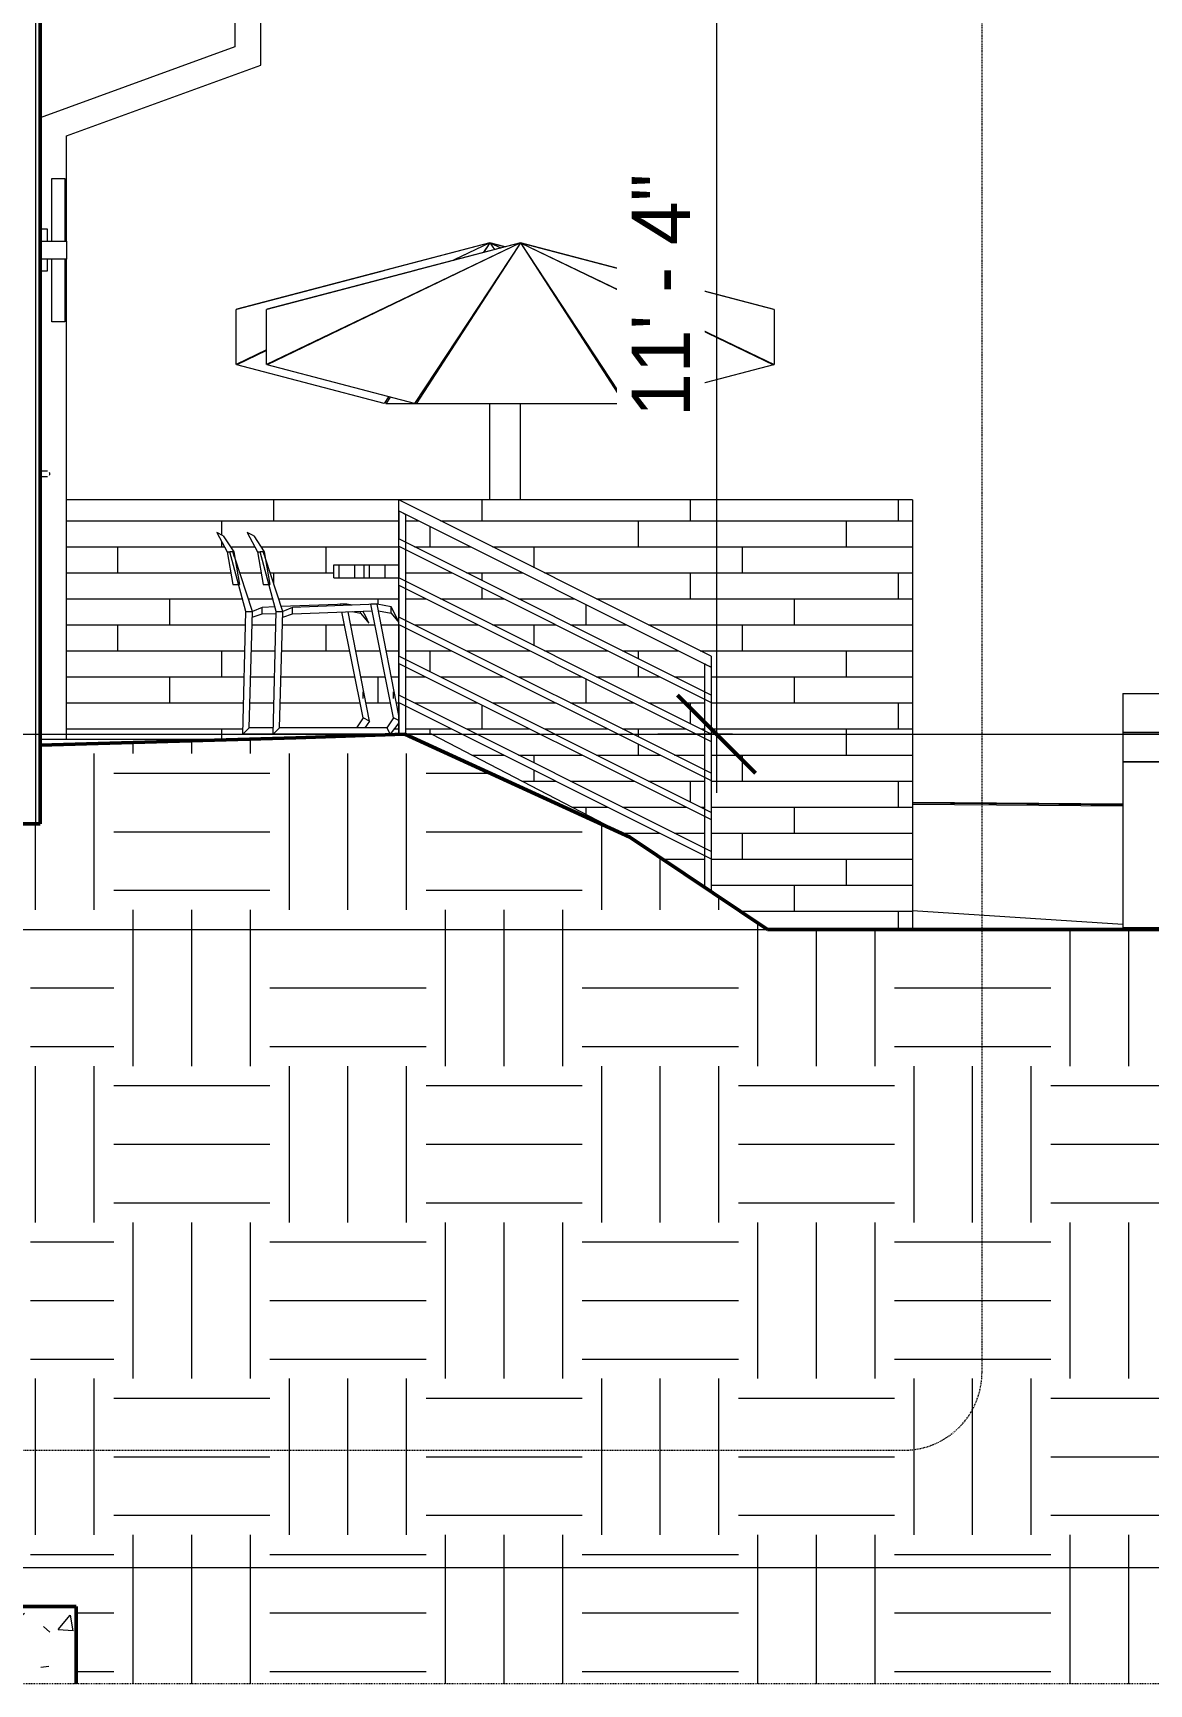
# Model space of a CAD drawing. Header units: inches. Extents: x 9609 to 15463, y -232 to 527.
# Drawn here: x 12087.6 to 12259.1, y -145.9 to 107.7 of the extents above; entities that cross this region are included whole.
import ezdxf

# ---------------------------------------------------------------- set-up
doc = ezdxf.new("R2010")
doc.units = ezdxf.units.IN
doc.header["$MEASUREMENT"] = 0
for name, pattern in [('Aligning Line 1_8_', [0.25, 0.125, -0.125]), ('Dash Dot 3_16_', [0.3125, 0.1875, -0.0625, 0, -0.0625]), ('Grid Line 1_2_', [0.875, 0.5, -0.125, 0.125, -0.125])]:
    doc.linetypes.add(name, pattern=pattern)
for name, color, linetype, lineweight in [('0-1', 7, 'Continuous', 5), ('A-ANNO-DIMS', 211, 'Continuous', 9), ('A-ANNO-DIMS-96', 211, 'Continuous', 9), ('A-ANNO-SYMB-1', 150, 'Dash Dot 3_16_', 9), ('A-DOOR', 31, 'Continuous', 13), ('A-DOOR-4', 31, 'Continuous', 9), ('A-FLOR', 192, 'Continuous', 13), ('A-FLOR-HRAL', 11, 'Continuous', 9), ('A-FLOR-LEVL-1', 51, 'Grid Line 1_2_', 9), ('A-GENM', 5, 'Continuous', 9), ('A-WALL', 113, 'Continuous', 13), ('A-WALL-3', 113, 'Continuous', 50), ('A-WALL-PATT-5', 111, 'Continuous', 9), ('C-TOPO', 7, 'Continuous', 9), ('C-TOPO-1', 10, 'Continuous', 50), ('C-TOPO-2', 250, 'Continuous', 9), ('E-LITE-EQPM', 33, 'Continuous', 9), ('G-ANNO-SYMB', 111, 'Aligning Line 1_8_', 9), ('G-ANNO-SYMB-2', 147, 'Aligning Line 1_8_', 9), ('G-IMPT', 8, 'Continuous', 9), ('L-SITE', 91, 'Continuous', 9), ('S-FNDN-1', 32, 'Continuous', 50), ('S-FNDN-2', 32, 'Continuous', 9)]:
    doc.layers.add(name, color=color, linetype=linetype, lineweight=lineweight)
doc.styles.add('Century Gothic', font='ufonts.com_century-gothic.ttf', dxfattribs={"height": 9})
doc.dimstyles.new('OD__1_8__Tol__', dxfattribs={"dimscale": 12, "dimtxt": 9.397514, "dimasz": 1, "dimexe": 0.75, "dimexo": 0.5, "dimgap": 0.125, "dimtad": 1, "dimdec": 3, "dimrnd": 0.125, "dimzin": 3, "dimdsep": 46, "dimlunit": 4, "dimtxsty": 'Century Gothic', "dimblk1": 'OBLIQUE', "dimblk2": 'OBLIQUE', "dimsah": 1, "dimcen": 0.09, "dimdle": 0.75, "dimazin": 0, "dimtfac": 1, "dimtdec": 4, "dimtix": 1, "dimtmove": 0, "dimatfit": 3, "dimfxl": 1, "dimtvp": 1, "dimtfill": 1, "dimfrac": 2, "dimtolj": 1, "dimtzin": 0, "dimarcsym": 2})
pattern_1 = [(0, (12220.589, 0.8), (0, 4), []), (90, (12220.589, 0.8), (-8, 8), [4, -28]), (90, (12236.589, 4.8), (-8, 8), [4, -28])]

# ---------------------------------------------------------------- blocks, each defined once
blk = doc.blocks.new('CTR - 2nd Phase_rvt-1-BUILDING SECTION - EAST_WEST - LOOKING NORTH')
at = {"layer": 'A-FLOR-LEVL-1'}
for p, q in [((9609.49, 0), (12558.48, 0)), ((9609.49, -30), (12558.48, -30)), ((9609.49, -128), (12558.48, -128))]:
    blk.add_line(p, q, dxfattribs=at)
blk = doc.blocks.new('CTR  - Topography_rvt-1-BUILDING SECTION - EAST_WEST - LOOKING NORTH')
at = {"layer": 'C-TOPO'}
h = blk.add_hatch(dxfattribs=at)
h.set_pattern_fill('FP_16', color=256, style=0, pattern_type=2)
h.set_pattern_definition([(0, (10995.947, 72), (24, 24), [24, -24]), (0, (10995.947, 81), (24, 24), [24, -24]), (0, (10995.947, 90), (24, 24), [24, -24]), (90, (10998.947, 93), (-24, 24), [24, -24]), (90, (11007.947, 93), (-24, 24), [24, -24]), (90, (11016.947, 93), (-24, 24), [24, -24])])
h.paths.add_polyline_path([(12094.19, -145.89), (12268.59, -145.89), (12268.59, -30), (12200.47, -30), (12179.3, -15.82), (12144.73, 0), (12117.31, -0.86), (12088.69, -1.69), (12088.69, -13.75), (12082.19, -13.75), (12082.19, -14), (12087.19, -14), (12087.19, -134), (12094.19, -134)], flags=0)
at = {"layer": 'A-FLOR-LEVL-1'}
for p, q in [((9609.49, 0), (12558.48, 0)), ((9609.49, -128), (12558.48, -128))]:
    blk.add_line(p, q, dxfattribs=at)
at = {"layer": 'C-TOPO-1'}
for p, q in [((12088.69, -1.69), (12127.95, -0.55)), ((12127.95, -0.55), (12144.73, 0)), ((12144.73, 0), (12179.3, -15.82)), ((12179.3, -15.82), (12200.47, -30)), ((12200.47, -30), (12209.31, -30)), ((12209.31, -30), (12230.31, -30)), ((12230.31, -30), (12268.59, -30))]:
    blk.add_line(p, q, dxfattribs=at)
at = {"layer": 'C-TOPO-2'}
for p, q in [((12127.95, -0.55), (12088.69, -1.69)), ((12122.06, -0.72), (12143.79, 0)), ((12127.95, -0.55), (12144.73, 0)), ((12144.73, 0), (12143.79, 0)), ((12144.73, 0), (12179.3, -15.82)), ((12148.86, 0), (12144.73, 0)), ((12148.86, 0), (12148.45, -0.01)), ((12148.86, 0), (12148.66, 0)), ((12148.86, 0), (12179.3, -15.82)), ((12255.08, -10.76), (12222.71, -10.5)), ((12222.71, -10.56), (12240.3, -10.71)), ((12240.3, -10.71), (12222.71, -10.56)), ((12255.08, -11.03), (12222.71, -10.77)), ((12240.3, -10.71), (12255.08, -10.84)), ((12255.08, -10.84), (12240.3, -10.71)), ((12200.47, -30), (12179.3, -15.82)), ((12222.71, -27.1), (12255.08, -29.15)), ((12200.36, -30), (12200.47, -30)), ((12200.47, -30), (12209.31, -30)), ((12230.31, -30), (12209.31, -30)), ((12230.31, -30), (12268.59, -30))]:
    blk.add_line(p, q, dxfattribs=at)
at = {"layer": 'G-ANNO-SYMB-2'}
blk.add_line((9742.88, 0), (12461.76, 0), dxfattribs=at)
blk = doc.blocks.new('CTR - 1st Phase - Common Walls_rvt-1-BUILDING SECTION - EAST_WEST - LOOKING NORTH')
at = {"layer": 'A-FLOR-LEVL-1'}
for p, q in [((9609.49, 0), (12558.48, 0)), ((9609.49, -30), (12558.48, -30)), ((9609.49, -128), (12558.48, -128))]:
    blk.add_line(p, q, dxfattribs=at)
at = {"layer": 'G-ANNO-SYMB-2'}
blk.add_line((9706.21, 0), (12461.76, 0), dxfattribs=at)
blk = doc.blocks.new('Outdoor Table01 - 02ZUTB01_dwg-1294291-BUILDING SECTION - EAST_WEST - LOOKING NORTH')
at = {"layer": 'G-IMPT'}
for p, q in [((12162.46, 75.5), (12123.46, 56.82)), ((12162.46, 75.5), (12123.46, 65.24)), ((12162.46, 75.5), (12123.57, 65.31)), ((12162.46, 75.5), (12123.57, 56.75)), ((12162.46, 75.5), (12146.2, 71.26)), ((12162.46, 75.5), (12146.2, 50.8)), ((12162.46, 75.5), (12146.46, 50.77)), ((12201.46, 65.24), (12162.46, 75.5)), ((12162.46, 75.5), (12201.46, 56.82)), ((12162.46, 75.5), (12178.46, 50.77)), ((12162.46, 75.5), (12178.73, 71.26)), ((12162.46, 75.5), (12201.36, 65.31)), ((12162.46, 75.5), (12201.36, 56.75)), ((12162.46, 75.5), (12178.73, 50.8)), ((12123.57, 65.31), (12146.2, 71.26)), ((12153.68, 71.29), (12153.73, 71.29)), ((12159.69, 71.29), (12159.74, 71.29)), ((12165.19, 71.29), (12165.24, 71.29)), ((12171.2, 71.29), (12171.25, 71.29)), ((12178.73, 71.26), (12201.36, 65.31)), ((12123.46, 56.82), (12123.46, 65.24)), ((12201.46, 65.24), (12201.46, 56.82)), ((12146.2, 50.8), (12123.57, 56.75)), ((12201.36, 56.75), (12178.73, 50.8)), ((12178.46, 50.77), (12146.46, 50.77)), ((12162.46, 49.5), (12162.46, 50.77)), ((12162.46, 49.5), (12162.46, 50.77)), ((12162.46, 36), (12162.46, 49.5)), ((12162.46, 36), (12162.46, 49.5)), ((12121.48, 30.5), (12120.48, 31)), ((12120.48, 31), (12122.09, 28)), ((12121.48, 30.5), (12123.09, 28)), ((12122.09, 28), (12122.96, 23)), ((12122.09, 28), (12122.46, 28)), ((12124.96, 18.83), (12122.46, 28)), ((12122.96, 28), (12122.46, 28)), ((12123.22, 27.21), (12122.96, 28)), ((12122.96, 28), (12123.09, 28)), ((12123.09, 28), (12123.96, 23)), ((12125.96, 18.83), (12123.24, 27.15)), ((12138.46, 24), (12138.46, 26)), ((12138.46, 26), (12139.28, 26)), ((12139.28, 26), (12141.68, 26)), ((12139.28, 24), (12139.28, 26)), ((12141.68, 26), (12143.79, 26)), ((12141.68, 24), (12141.68, 26)), ((12122.96, 23), (12123.83, 23)), ((12123.9, 23), (12123.96, 23)), ((12138.46, 24), (12139.28, 24)), ((12139.28, 24), (12141.68, 24)), ((12141.68, 24), (12143.79, 24)), ((12124.46, 0), (12124.96, 18.83)), ((12124.96, 18.83), (12125.96, 18.83)), ((12125.46, 1), (12125.96, 18.83)), ((12125.94, 17.98), (12127.46, 18.48)), ((12127.46, 19.48), (12125.96, 18.83)), ((12140.46, 20), (12127.46, 19.48)), ((12127.46, 18.48), (12127.46, 19.48)), ((12127.46, 18.48), (12139.67, 18.97)), ((12140.46, 20), (12139.46, 20)), ((12142.96, 2.5), (12139.46, 20)), ((12143.79, 2.9), (12140.46, 20)), ((12142.59, 19.59), (12140.46, 20)), ((12140.67, 18.96), (12142.59, 18.59)), ((12143.38, 18.07), (12142.59, 19.59)), ((12142.59, 18.59), (12142.59, 19.59)), ((12142.59, 18.59), (12143.79, 17.17)), ((12143.79, 17.24), (12143.38, 18.07)), ((12142.96, 5.5), (12142.96, 6.5)), ((12125.46, 1), (12124.46, 0)), ((12142.46, 0), (12124.46, 0)), ((12141.96, 1), (12125.46, 1)), ((12142.96, 2.5), (12141.96, 1)), ((12141.96, 1), (12142.46, 0)), ((12143.79, 1.77), (12142.46, 0)), ((12143.79, 2.09), (12142.96, 2.5))]:
    blk.add_line(p, q, dxfattribs=at)
blk = doc.blocks.new('Outdoor Table01 - Outdoor Table01-1294297-BUILDING SECTION - EAST_WEST - LOOKING NORTH')
blk.add_blockref('Outdoor Table01 - 02ZUTB01_dwg-1294291-BUILDING SECTION - EAST_WEST - LOOKING NORTH', (0, 0))
blk = doc.blocks.new('Outdoor Table01 - 02ZUTB01_dwg-V36-BUILDING SECTION - EAST_WEST - LOOKING NORTH')
at = {"layer": 'G-IMPT'}
for p, q in [((12157.79, 75.5), (12118.79, 65.24)), ((12157.79, 75.5), (12118.9, 65.31)), ((12157.79, 75.5), (12141.53, 71.26)), ((12157.79, 75.5), (12152.21, 72.83)), ((12157.79, 75.5), (12152.29, 72.85)), ((12157.79, 75.5), (12156.82, 74.03)), ((12157.79, 75.5), (12156.84, 74.03)), ((12160.13, 74.88), (12157.79, 75.5)), ((12157.79, 75.5), (12159.45, 74.71)), ((12157.79, 75.5), (12158.47, 74.45)), ((12157.79, 75.5), (12160.14, 74.89)), ((12157.79, 75.5), (12160.13, 74.89)), ((12157.79, 75.5), (12159.44, 74.7)), ((12157.79, 75.5), (12158.48, 74.45)), ((12118.9, 65.31), (12141.53, 71.26)), ((12152.14, 72.79), (12152.09, 72.77)), ((12152.22, 72.82), (12152.17, 72.79)), ((12118.79, 56.82), (12118.79, 65.24)), ((12123.46, 59.06), (12118.79, 56.82)), ((12123.46, 58.95), (12118.9, 56.75)), ((12196.79, 59.06), (12196.79, 58.95)), ((12141.53, 50.8), (12118.9, 56.75)), ((12142.22, 51.84), (12141.53, 50.8)), ((12142.45, 51.78), (12141.79, 50.77)), ((12146.46, 50.77), (12141.79, 50.77)), ((12157.79, 49.5), (12157.79, 50.77)), ((12157.79, 49.5), (12157.79, 50.77)), ((12178.04, 51.84), (12177.81, 51.78)), ((12157.79, 36), (12157.79, 49.5)), ((12157.79, 36), (12157.79, 49.5)), ((12116.8, 30.5), (12115.8, 31)), ((12115.8, 31), (12117.42, 28)), ((12116.8, 30.5), (12118.42, 28)), ((12117.42, 28), (12118.29, 23)), ((12117.42, 28), (12117.79, 28)), ((12120.29, 18.83), (12117.79, 28)), ((12118.29, 28), (12117.79, 28)), ((12118.55, 27.21), (12118.29, 28)), ((12118.29, 28), (12118.42, 28)), ((12118.42, 28), (12119.29, 23)), ((12121.29, 18.83), (12118.57, 27.15)), ((12133.79, 24), (12133.79, 26)), ((12133.79, 26), (12134.61, 26)), ((12134.61, 26), (12137, 26)), ((12134.61, 24), (12134.61, 26)), ((12137, 26), (12138.46, 26)), ((12137, 24), (12137, 26)), ((12118.29, 23), (12119.15, 23)), ((12119.23, 23), (12119.29, 23)), ((12133.79, 24), (12134.61, 24)), ((12134.61, 24), (12137, 24)), ((12137, 24), (12138.46, 24)), ((12119.79, 0), (12120.29, 18.83)), ((12120.29, 18.83), (12121.29, 18.83)), ((12120.79, 1), (12121.29, 18.83)), ((12121.27, 17.98), (12122.79, 18.48)), ((12122.79, 19.48), (12121.29, 18.83)), ((12124.77, 19.56), (12122.79, 19.48)), ((12122.79, 18.48), (12122.79, 19.48)), ((12122.79, 18.48), (12124.96, 18.57)), ((12135.79, 20), (12125.71, 19.6)), ((12135.79, 20), (12134.79, 20)), ((12134.83, 19.77), (12134.79, 20)), ((12138.29, 2.5), (12135.03, 18.78)), ((12135.83, 19.81), (12135.79, 20)), ((12136.59, 19.84), (12135.79, 20)), ((12139.29, 2), (12136.02, 18.82)), ((12136.59, 18.84), (12137.92, 18.59)), ((12137.92, 18.59), (12137.92, 18.9)), ((12137.92, 18.59), (12139.2, 17.07)), ((12138.7, 18.07), (12138.27, 18.91)), ((12139.2, 17.07), (12138.7, 18.07)), ((12138.29, 5.5), (12138.29, 6.5)), ((12120.79, 1), (12119.79, 0)), ((12124.46, 0), (12119.79, 0)), ((12124.49, 1), (12120.79, 1)), ((12138.29, 2.5), (12137.29, 1)), ((12139.29, 2), (12138.29, 2.5)), ((12139.29, 2), (12138.54, 1))]:
    blk.add_line(p, q, dxfattribs=at)
blk = doc.blocks.new('Outdoor Table01 - Outdoor Table01-V37-BUILDING SECTION - EAST_WEST - LOOKING NORTH')
blk.add_blockref('Outdoor Table01 - 02ZUTB01_dwg-V36-BUILDING SECTION - EAST_WEST - LOOKING NORTH', (0, 0))
blk = doc.blocks.new('Railing - 1_-1411118-BUILDING SECTION - EAST_WEST - LOOKING NORTH')
at = {"layer": 'A-FLOR-HRAL'}
for p, q in [((12143.79, 0), (12143.79, 34.32)), ((12144.79, 33.82), (12144.79, 0))]:
    blk.add_line(p, q, dxfattribs=at)
at = {"layer": 'A-FLOR-HRAL', "flags": 128}
for points in [[(12143.8, 34.32), (12143.9, 34.27), (12144.07, 34.18), (12144.29, 34.07)], [(12144.29, 34.07), (12144.51, 33.96), (12144.68, 33.88), (12144.78, 33.83), (12144.79, 33.82)]]:
    blk.add_lwpolyline(points, dxfattribs=at)
blk = doc.blocks.new('Railing - 1_-1411116-BUILDING SECTION - EAST_WEST - LOOKING NORTH')
at = {"layer": 'A-FLOR-HRAL'}
for p, q in [((12190.79, -23.52), (12190.79, 10.82)), ((12191.79, 10.32), (12191.79, -24)), ((12191.79, -24), (12191.54, -24))]:
    blk.add_line(p, q, dxfattribs=at)
at = {"layer": 'A-FLOR-HRAL', "flags": 128}
for points in [[(12190.8, 10.82), (12190.9, 10.77), (12191.07, 10.68), (12191.29, 10.57)], [(12191.29, 10.57), (12191.51, 10.46), (12191.68, 10.38), (12191.78, 10.33), (12191.79, 10.32)]]:
    blk.add_lwpolyline(points, dxfattribs=at)
blk = doc.blocks.new('Railing - Railing-1925654-BUILDING SECTION - EAST_WEST - LOOKING NORTH')
at = {"layer": 'A-FLOR-HRAL'}
for p, q in [((12191.79, 6), (12143.79, 30)), ((12143.79, 28.88), (12191.79, 4.88)), ((12191.79, 0), (12143.79, 24)), ((12143.79, 22.88), (12191.79, -1.12)), ((12191.79, -6), (12143.79, 18)), ((12143.79, 16.88), (12191.79, -7.12)), ((12191.79, -12), (12143.79, 12)), ((12143.79, 10.88), (12191.79, -13.12)), ((12191.79, -18), (12143.79, 6)), ((12143.79, 4.88), (12191.79, -19.12))]:
    blk.add_line(p, q, dxfattribs=at)
at = {"layer": 'A-FLOR-HRAL', "flags": 128}
for points in [[(12143.79, 29.44), (12143.79, 29.59), (12143.79, 29.72), (12143.79, 29.84), (12143.79, 29.93), (12143.79, 29.98), (12143.79, 30)], [(12143.79, 28.88), (12143.79, 28.9), (12143.79, 28.96), (12143.79, 29.05), (12143.79, 29.16), (12143.79, 29.3), (12143.79, 29.44)], [(12143.79, 23.44), (12143.79, 23.59), (12143.79, 23.72), (12143.79, 23.84), (12143.79, 23.93), (12143.79, 23.98), (12143.79, 24)], [(12143.79, 22.88), (12143.79, 22.9), (12143.79, 22.96), (12143.79, 23.05), (12143.79, 23.16), (12143.79, 23.3), (12143.79, 23.44)], [(12143.79, 17.44), (12143.79, 17.59), (12143.79, 17.72), (12143.79, 17.84), (12143.79, 17.93), (12143.79, 17.98), (12143.79, 18)], [(12143.79, 16.88), (12143.79, 16.9), (12143.79, 16.96), (12143.79, 17.05), (12143.79, 17.16), (12143.79, 17.3), (12143.79, 17.44)], [(12143.79, 11.44), (12143.79, 11.59), (12143.79, 11.72), (12143.79, 11.84), (12143.79, 11.93), (12143.79, 11.98), (12143.79, 12)], [(12143.79, 10.88), (12143.79, 10.9), (12143.79, 10.96), (12143.79, 11.05), (12143.79, 11.16), (12143.79, 11.3), (12143.79, 11.44)], [(12143.79, 5.44), (12143.79, 5.59), (12143.79, 5.72), (12143.79, 5.84), (12143.79, 5.93), (12143.79, 5.98), (12143.79, 6)], [(12143.79, 4.88), (12143.79, 4.9), (12143.79, 4.96), (12143.79, 5.05), (12143.79, 5.16), (12143.79, 5.3), (12143.79, 5.44)], [(12191.79, 6), (12191.79, 5.98), (12191.79, 5.93), (12191.79, 5.84), (12191.79, 5.72), (12191.79, 5.59), (12191.79, 5.44)], [(12191.79, 5.44), (12191.79, 5.3), (12191.79, 5.16), (12191.79, 5.05), (12191.79, 4.96), (12191.79, 4.9), (12191.79, 4.88)], [(12191.79, 0), (12191.79, -0.02), (12191.79, -0.07), (12191.79, -0.16), (12191.79, -0.28), (12191.79, -0.41), (12191.79, -0.56)], [(12191.79, -0.56), (12191.79, -0.7), (12191.79, -0.84), (12191.79, -0.95), (12191.79, -1.04), (12191.79, -1.1), (12191.79, -1.12)], [(12191.79, -6), (12191.79, -6.02), (12191.79, -6.07), (12191.79, -6.16), (12191.79, -6.28), (12191.79, -6.41), (12191.79, -6.56)], [(12191.79, -6.56), (12191.79, -6.7), (12191.79, -6.84), (12191.79, -6.95), (12191.79, -7.04), (12191.79, -7.1), (12191.79, -7.12)], [(12191.79, -12), (12191.79, -12.02), (12191.79, -12.07), (12191.79, -12.16), (12191.79, -12.28), (12191.79, -12.41), (12191.79, -12.56)], [(12191.79, -12.56), (12191.79, -12.7), (12191.79, -12.84), (12191.79, -12.95), (12191.79, -13.04), (12191.79, -13.1), (12191.79, -13.12)], [(12191.79, -18), (12191.79, -18.02), (12191.79, -18.07), (12191.79, -18.16), (12191.79, -18.28), (12191.79, -18.41), (12191.79, -18.56)], [(12191.79, -18.56), (12191.79, -18.7), (12191.79, -18.84), (12191.79, -18.95), (12191.79, -19.04), (12191.79, -19.1), (12191.79, -19.12)]]:
    blk.add_lwpolyline(points, dxfattribs=at)
for name in ['Railing - 1_-1411118-BUILDING SECTION - EAST_WEST - LOOKING NORTH', 'Railing - 1_-1411116-BUILDING SECTION - EAST_WEST - LOOKING NORTH']:
    blk.add_blockref(name, (0, 0))
blk = doc.blocks.new('Top Rail Type - Top Rail_Internal_-1925671-BUILDING SECTION - EAST_WEST - LOOKING NORTH')
at = {"layer": 'A-FLOR-HRAL'}
for p, q in [((12191.79, 12), (12143.79, 36)), ((12143.79, 34.32), (12191.79, 10.32))]:
    blk.add_line(p, q, dxfattribs=at)
at = {"layer": 'A-FLOR-HRAL', "flags": 128}
for points in [[(12143.79, 35.16), (12143.79, 35.38), (12143.79, 35.58), (12143.79, 35.75), (12143.79, 35.89), (12143.79, 35.97), (12143.79, 36)], [(12143.79, 34.32), (12143.79, 34.35), (12143.79, 34.44), (12143.79, 34.57), (12143.79, 34.74), (12143.79, 34.94), (12143.79, 35.16)], [(12191.79, 12), (12191.79, 11.97), (12191.79, 11.89), (12191.79, 11.75), (12191.79, 11.58), (12191.79, 11.38), (12191.79, 11.16)], [(12191.79, 11.16), (12191.79, 10.94), (12191.79, 10.74), (12191.79, 10.57), (12191.79, 10.44), (12191.79, 10.35), (12191.79, 10.32)]]:
    blk.add_lwpolyline(points, dxfattribs=at)
blk = doc.blocks.new('077123 - Manufactured Gutters and Downspouts - 077123 - Manufactured Gutters and Downspouts-1955134-BUILDING SECTION - EAST_WEST - LOOKING NORTH')
at = {"layer": 'A-GENM'}
for p, q in [((12122.56, 102.78), (12122.56, 230.12)), ((12118.56, 109.75), (12118.56, 105.58)), ((12118.56, 105.58), (12088.69, 94.71)), ((12092.69, 91.91), (12122.56, 102.78)), ((12092.69, 75.75), (12092.69, 91.91)), ((12092.69, -0.75), (12092.69, 73))]:
    blk.add_line(p, q, dxfattribs=at)
blk = doc.blocks.new('Door-Passage-Single-Full_Lite - 1-1903893-BUILDING SECTION - EAST_WEST - LOOKING NORTH')
at = {"layer": 'A-DOOR-4'}
for p, q in [((12089.19, 40.39), (12088.69, 40.39)), ((12088.69, 39.61), (12089.19, 39.61))]:
    blk.add_line(p, q, dxfattribs=at)
at = {"layer": 'A-DOOR-4', "flags": 128}
for points in [[(12089.78, 40.39), (12089.78, 40.39), (12089.77, 40.39), (12089.77, 40.39), (12089.77, 40.39), (12089.76, 40.39), (12089.76, 40.39), (12089.75, 40.39), (12089.75, 40.39), (12089.74, 40.39), (12089.73, 40.39), (12089.72, 40.39), (12089.71, 40.39), (12089.7, 40.39), (12089.69, 40.39), (12089.67, 40.39), (12089.66, 40.39), (12089.64, 40.39), (12089.63, 40.39), (12089.61, 40.39), (12089.6, 40.39), (12089.58, 40.39), (12089.56, 40.39), (12089.54, 40.39), (12089.52, 40.39), (12089.5, 40.39), (12089.48, 40.39), (12089.46, 40.39), (12089.44, 40.39), (12089.42, 40.39), (12089.4, 40.39), (12089.38, 40.39), (12089.35, 40.39), (12089.33, 40.39), (12089.31, 40.39), (12089.29, 40.39), (12089.26, 40.39), (12089.24, 40.39), (12089.22, 40.39), (12089.19, 40.39), (12089.19, 40.39)], [(12089.19, 39.61), (12089.21, 39.61), (12089.23, 39.61), (12089.26, 39.61), (12089.28, 39.61), (12089.3, 39.61), (12089.33, 39.61), (12089.35, 39.61), (12089.37, 39.61), (12089.39, 39.61), (12089.42, 39.61), (12089.44, 39.61), (12089.46, 39.61), (12089.48, 39.61), (12089.5, 39.61), (12089.52, 39.61), (12089.54, 39.61), (12089.56, 39.61), (12089.57, 39.61), (12089.59, 39.61), (12089.61, 39.61), (12089.63, 39.61), (12089.64, 39.61), (12089.66, 39.61), (12089.67, 39.61), (12089.68, 39.61), (12089.69, 39.61), (12089.71, 39.61), (12089.72, 39.61), (12089.73, 39.61), (12089.74, 39.61), (12089.74, 39.61), (12089.75, 39.61), (12089.76, 39.61), (12089.76, 39.61), (12089.77, 39.61), (12089.77, 39.61), (12089.77, 39.61), (12089.78, 39.61), (12089.78, 39.61)]]:
    blk.add_lwpolyline(points, dxfattribs=at)
at = {"layer": 'A-DOOR-4'}
for start, end in [(90, 97.2275), (262.7725, 270), (0, 30), (330, 0)]:
    blk.add_arc((12089.78, 40), 0.394, start, end, dxfattribs=at)
blk = doc.blocks.new('Pathway_Cooper_McGraw-Edison _BSC-BRC_Round - Pathway_Cooper_McGraw-Edison _BSC-BRC_Round-2028611-BUILDING SECTION - EAST_WEST - LOOKING NORTH')
at = {"layer": 'E-LITE-EQPM'}
for p, q in [((12255.08, 6.28), (12255.08, 0.28)), ((12255.08, 6.28), (12259.08, 6.28)), ((12259.08, 6.28), (12263.08, 6.28)), ((12263.08, 0.28), (12263.08, 6.28)), ((12259.08, 0.28), (12255.08, 0.28)), ((12255.08, 0.28), (12255.08, -4.22)), ((12255.08, 0.28), (12259.08, 0.28)), ((12263.08, 0.28), (12259.08, 0.28)), ((12259.08, 0.28), (12263.08, 0.28)), ((12263.08, -4.22), (12263.08, 0.28)), ((12259.08, -4.22), (12255.08, -4.22)), ((12255.08, -4.22), (12255.08, -29.72)), ((12255.08, -4.22), (12259.08, -4.22)), ((12263.08, -4.22), (12259.08, -4.22)), ((12259.08, -4.22), (12263.08, -4.22)), ((12263.08, -29.72), (12263.08, -4.22)), ((12259.08, -29.72), (12255.08, -29.72)), ((12263.08, -29.72), (12259.08, -29.72))]:
    blk.add_line(p, q, dxfattribs=at)
blk = doc.blocks.new('VISA-OW2400-02-SASS - OW2400-L30K-MVOLT-2031435-BUILDING SECTION - EAST_WEST - LOOKING NORTH')
at = {"layer": 'E-LITE-EQPM'}
for p, q in [((10006.31, 88), (10008.31, 88)), ((10006.31, 78.38), (10006.31, 88)), ((10008.31, 88), (10008.31, 78.38)), ((10009.03, 80.25), (10010.09, 80.25)), ((10009.03, 78.38), (10009.03, 80.25)), ((10006.09, 78.38), (10010.09, 78.38)), ((10006.09, 75.63), (10006.09, 78.38)), ((10010.09, 75.63), (10006.09, 75.63)), ((10006.31, 66), (10006.31, 75.63)), ((10008.31, 75.63), (10008.31, 66)), ((10009.03, 73.75), (10009.03, 75.63)), ((10010.09, 73.75), (10009.03, 73.75)), ((10008.31, 66), (10006.31, 66))]:
    blk.add_line(p, q, dxfattribs=at)
blk = doc.blocks.new('DIMBLOCK8-BUILDING SECTION - EAST_WEST - LOOKING NORTH')
at = {"layer": 'A-ANNO-DIMS-96', "lineweight": 50}
for p, q in [((12192.59, 136), (12186.59, 142)), ((12192.59, 136), (12198.59, 130)), ((12192.59, 0), (12186.59, 6)), ((12192.59, 0), (12198.59, -6))]:
    blk.add_line(p, q, dxfattribs=at)
at = {"layer": 'A-ANNO-DIMS-96'}
for p, q in [((12195.08, 136), (12183.59, 136)), ((12192.59, 136), (12192.59, -9)), ((12192.59, 136), (12195.08, 136)), ((12195.08, 0), (12183.59, 0)), ((12192.59, 0), (12195.08, 0))]:
    blk.add_line(p, q, dxfattribs=at)
at = {"layer": 'A-ANNO-DIMS-96', "color": 0, "insert": (12179.56, 48.76), "char_height": 9, "width": 46.1821, "attachment_point": 1, "rotation": 90, "line_spacing_factor": 0.984502, "style": 'Century Gothic', "bg_fill": 3, "box_fill_scale": 1.25, "bg_fill_color": 256, "bg_fill_true_color": 13158600, "bg_fill_transparency": 0}
blk.add_mtext('11\' - 4"', dxfattribs=at)
blk = doc.blocks.new('_Oblique')
at = {"color": 0, "linetype": 'ByBlock', "lineweight": -2}
blk.add_line((-0.5, -0.5), (0.5, 0.5), dxfattribs=at)

msp = doc.modelspace()

# ---------------------------------------------------------------- hatches: boundary and pattern name
at = {"layer": 'A-WALL-PATT-5'}
h = msp.add_hatch(dxfattribs=at)
h.set_pattern_fill('FP_31', color=256, style=0, pattern_type=2)
h.set_pattern_definition(pattern_1)
h.paths.add_polyline_path([(12121.0463, -0.75), (12128.0767, -0.521), (12143.7894, 0.0017), (12143.7894, 1.7667), (12142.4644, 0), (12119.7894, 0), (12120.2894, 18.8295), (12119.1525, 23), (12118.2894, 23), (12117.4194, 28), (12115.8038, 31), (12116.8038, 30.5), (12118.4194, 28), (12118.5672, 27.1508), (12121.2894, 18.8295), (12122.7894, 19.4798), (12124.7656, 19.5589), (12123.8275, 23), (12122.9644, 23), (12122.0944, 28), (12120.4788, 31), (12121.4788, 30.5), (12123.0944, 28), (12123.2422, 27.1508), (12125.7134, 19.5968), (12135.7894, 20), (12136.5864, 19.8448), (12140.4644, 20), (12142.5945, 19.5852), (12143.7894, 17.2963), (12143.7513, 24), (12133.7894, 24), (12133.7894, 26), (12143.7894, 26), (12143.7894, 36), (12092.6894, 36), (12092.6894, -0.75), (12120.2965, -0.75)], flags=0)
h.paths.add_polyline_path([(12125.4644, 1), (12137.2894, 1), (12138.2894, 2.5), (12135.0329, 18.7827), (12127.4644, 18.4798), (12125.9407, 17.9844), (12125.4727, 1.2949)], flags=0)
h.paths.add_polyline_path([(12120.7894, 1), (12124.4909, 1), (12124.9574, 18.5666), (12122.7894, 18.4798), (12121.2657, 17.9844), (12120.7977, 1.2949)], flags=0)
h.paths.add_polyline_path([(12141.6589, 1), (12141.9644, 1), (12142.9644, 2.5), (12139.6707, 18.9682), (12138.2669, 18.9121), (12139.1225, 17.1615), (12137.9195, 18.5852), (12136.5864, 18.8448), (12136.0184, 18.8221), (12139.2894, 2), (12138.5394, 1), (12138.8405, 1)], flags=0)
h.paths.add_polyline_path([(12143.7894, 2.9), (12143.7894, 17.1711), (12142.5705, 18.5899), (12140.6665, 18.9607), (12143.404, 4.882)], flags=0)
h = msp.add_hatch(dxfattribs=at)
h.set_pattern_fill('FP_31', color=256, style=0, pattern_type=2)
h.set_pattern_definition(pattern_1)
h.paths.add_polyline_path([(12218.4644, -30), (12218.4644, 36), (12143.8465, 35.9714), (12191.7894, 11.9714), (12191.7769, -24), (12191.5394, -24.0178), (12200.4734, -30), (12209.3052, -30)], flags=0)
h.paths.add_polyline_path([(12190.7896, -23.5157), (12190.7894, -18.618), (12144.7861, 4.3836), (12144.7894, 0), (12148.864, 0), (12179.3021, -15.8236), (12190.7894, -23.5156)], flags=0)
h.paths.add_polyline_path([(12190.7917, -17.5012), (12190.7894, -12.618), (12144.7842, 10.3845), (12144.7894, 5.5), (12190.7894, -17.5)], flags=0)
h.paths.add_polyline_path([(12190.7939, -11.5022), (12190.7894, -6.618), (12144.7824, 16.3855), (12144.7894, 11.5), (12190.7894, -11.5)], flags=0)
h.paths.add_polyline_path([(12190.7961, -5.5033), (12190.7894, -0.618), (12144.7805, 22.3864), (12144.7894, 17.5), (12190.7894, -5.5)], flags=0)
h.paths.add_polyline_path([(12143.7894, 0), (12143.7913, 0.0011), (12143.7894, 0.0002)], flags=0)
h.paths.add_polyline_path([(12190.7982, 0.4956), (12190.7894, 5.382), (12144.7786, 28.3874), (12144.7894, 23.5), (12190.7894, 0.5)], flags=0)
h.paths.add_polyline_path([(12190.8004, 6.4945), (12190.7894, 10.8229), (12144.7769, 33.8292), (12144.7894, 29.5), (12190.7894, 6.5)], flags=0)
h = msp.add_hatch(dxfattribs=at)
h.set_pattern_fill('FP_31', color=256, style=0, pattern_type=2)
h.set_pattern_definition(pattern_1)
h.paths.add_polyline_path([(12218.4644, -30), (12222.7144, -30), (12222.7144, 36), (12218.4644, 36), (12218.4644, -19.7316)], flags=0)
at = {"layer": 'S-FNDN-2'}
h = msp.add_hatch(dxfattribs=at)
h.set_pattern_fill('FP_2', color=256, style=0, pattern_type=2)
h.set_pattern_definition([(50, (10995.947, 72), (27.5427, -2.4099), [2.88, -31.68]), (355, (10995.947, 72), (-5.32784, 28.8843), [2.304, -25.344]), (100.451, (10998.243, 71.8), (22.2153, 26.4739), [2.448, -26.924]), (46.184, (10995.947, 79.68), (40.9819, -6.3564), [4.32, -47.52]), (96.636, (10999.363, 79.15), (35.8907, 37.4062), [3.671, -40.386]), (351.184, (10995.947, 79.68), (35.891, 37.4062), [3.456, -38.016]), (21, (10999.787, 77.76), (22.92104, -15.46073), [2.88, -31.68]), (326, (10999.787, 77.76), (9.3435, 27.84574), [2.304, -25.344]), (71.451, (11001.697, 76.472), (32.2648, 12.3844), [2.448, -26.924]), (37.5, (10995.947, 72), (0.466855, 12.78271), [1.267, -23.77, 1.267, -24.461, -25.44]), (37.5, (10995.947, 72), (0.466855, 12.78271), [-50.765, 1.267, -24.173]), (7.5, (10995.947, 72), (10.10159, 15.14509), [1.267, -13.402, 1.267, -23.194, -9.696]), (7.5, (10995.947, 72), (10.10159, 15.14509), [-39.13, 1.267, -8.429]), (327.5, (10987.384, 72), (20.49916, -0.86578), [1.267, -8.333, 1.267, -28.685, -39.744]), (327.5, (10987.384, 72), (20.49916, -0.86578), [-39.552, 1.267, -38.477]), (317.5, (10983.544, 72), (22.39478, 3.8443), [1.267, -11.213, 1.267, -18.624, -28.224]), (317.5, (10983.544, 72), (22.39478, 3.8443), [-32.371, 1.267, -26.957])])
h.paths.add_polyline_path([(12070.1894, -145.8906), (12094.1894, -145.8906), (12094.1894, -134), (12070.1894, -134)], flags=0)

# ---------------------------------------------------------------- linework, layer by layer
at = {"layer": 'A-ANNO-SYMB-1'}
for p, q in [((12233.4168, -97.9828), (12233.4168, 441.5803)), ((12061.7062, -109.9828), (12221.4168, -109.9828))]:
    msp.add_line(p, q, dxfattribs=at)
msp.add_arc((12221.4168, -97.9828), 12, 270, 0, dxfattribs=at)
at = {"layer": 'A-FLOR'}
msp.add_line((12088.6894, -0.75), (12121.0463, -0.75), dxfattribs=at)
at = {"layer": 'A-FLOR-LEVL-1'}
for p, q in [((9610.2403, 0), (12557.7313, 0)), ((9610.2403, -30), (12557.7313, -30)), ((9610.2403, -128), (12557.7313, -128))]:
    msp.add_line(p, q, dxfattribs=at)
at = {"layer": 'A-WALL'}
for p, q in [((12087.9394, 398), (12087.9394, -13.75)), ((12222.7144, 36), (12092.6894, 36)), ((12222.7144, 36), (12222.7144, -30)), ((12143.7894, 34.3229), (12143.7894, 30)), ((12143.7894, 28.882), (12143.7894, 24)), ((12143.7894, 22.882), (12143.7894, 18)), ((12143.7894, 16.882), (12143.7894, 12)), ((12143.7894, 10.882), (12143.7894, 6)), ((12143.7894, 4.882), (12143.7894, 0))]:
    msp.add_line(p, q, dxfattribs=at)
at = {"layer": 'A-WALL-3'}
for p, q in [((12088.6894, -13.75), (12088.6894, 398)), ((12077.1894, -13.75), (12088.6894, -13.75))]:
    msp.add_line(p, q, dxfattribs=at)
at = {"layer": 'G-ANNO-SYMB'}
for p, q in [((9706.2119, 0), (12461.7559, 0)), ((9706.2403, -145.8387), (12461.7559, -145.8387))]:
    msp.add_line(p, q, dxfattribs=at)
at = {"layer": 'S-FNDN-1'}
for p, q in [((12094.1894, -134), (12070.1894, -134)), ((12094.1894, -145.8906), (12094.1894, -134))]:
    msp.add_line(p, q, dxfattribs=at)

# ---------------------------------------------------------------- block references
at = {"layer": '0-1'}
for name in ['CTR - 2nd Phase_rvt-1-BUILDING SECTION - EAST_WEST - LOOKING NORTH', 'CTR - 1st Phase - Common Walls_rvt-1-BUILDING SECTION - EAST_WEST - LOOKING NORTH', 'CTR  - Topography_rvt-1-BUILDING SECTION - EAST_WEST - LOOKING NORTH']:
    msp.add_blockref(name, (0, 0), dxfattribs=at)
at = {"layer": 'A-DOOR'}
msp.add_blockref('Door-Passage-Single-Full_Lite - 1-1903893-BUILDING SECTION - EAST_WEST - LOOKING NORTH', (0, 0), dxfattribs=at)
at = {"layer": 'A-FLOR-HRAL'}
for name in ['Top Rail Type - Top Rail_Internal_-1925671-BUILDING SECTION - EAST_WEST - LOOKING NORTH', 'Railing - Railing-1925654-BUILDING SECTION - EAST_WEST - LOOKING NORTH']:
    msp.add_blockref(name, (0, 0), dxfattribs=at)
at = {"layer": 'A-GENM'}
msp.add_blockref('077123 - Manufactured Gutters and Downspouts - 077123 - Manufactured Gutters and Downspouts-1955134-BUILDING SECTION - EAST_WEST - LOOKING NORTH', (0, 0), dxfattribs=at)
at = {"layer": 'E-LITE-EQPM', "rotation": 180}
msp.add_blockref('VISA-OW2400-02-SASS - OW2400-L30K-MVOLT-2031435-BUILDING SECTION - EAST_WEST - LOOKING NORTH', (22098.7788, 151.375), dxfattribs=at)
at = {"layer": 'E-LITE-EQPM'}
msp.add_blockref('Pathway_Cooper_McGraw-Edison _BSC-BRC_Round - Pathway_Cooper_McGraw-Edison _BSC-BRC_Round-2028611-BUILDING SECTION - EAST_WEST - LOOKING NORTH', (0, 0), dxfattribs=at)
at = {"layer": 'L-SITE'}
for name in ['Outdoor Table01 - Outdoor Table01-V37-BUILDING SECTION - EAST_WEST - LOOKING NORTH', 'Outdoor Table01 - Outdoor Table01-1294297-BUILDING SECTION - EAST_WEST - LOOKING NORTH']:
    msp.add_blockref(name, (0, 0), dxfattribs=at)

# ---------------------------------------------------------------- next in the draw order: dimensions: what is measured, and where the dimension line sits
at = {"layer": 'A-ANNO-DIMS'}
dim = msp.add_linear_dim(base=(12192.5946, 0), p1=(12201.0799, 136), p2=(12201.0799, 0), angle=90, dimstyle='OD__1_8__Tol__', override={"dimpost": '<>', "dimfxl": 136}, dxfattribs=at)
dim.commit()
dim.dimension.update_dxf_attribs({"geometry": 'DIMBLOCK8-BUILDING SECTION - EAST_WEST - LOOKING NORTH', "text_midpoint": (12186.4814, 68)})

doc.saveas('drawing.dxf')
